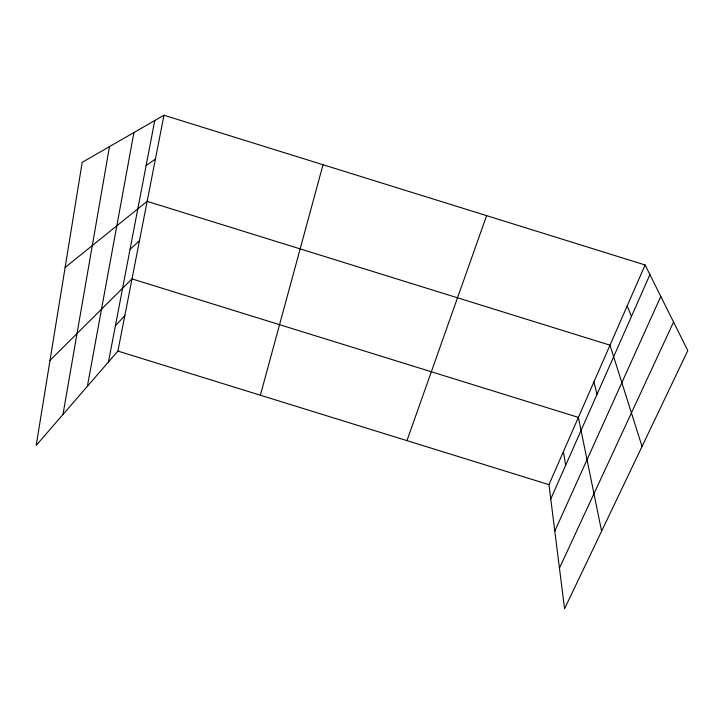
<?xml version="1.0" encoding="UTF-8"?>
<svg xmlns="http://www.w3.org/2000/svg" width="724" height="724" viewBox="0 0 724 724"><rect width="100%" height="100%" fill="white"/><g stroke="black" fill="none" stroke-linecap="round" stroke-linejoin="round"><path stroke-width="1.09" d="M62.97 414.49L109.478 146.619M87.369 386.326L133.922 132.537M108.464 361.964L154.746 120.546M163.977 115.225L82.201 162.33L36.2 445.396L117.903 351.068L163.977 115.225L645.102 264.975L687.8 350.579L564.566 608.775L548.964 484.646L645.102 264.975M260.378 395.223L323.031 164.728M406.942 440.635L486.609 215.643M550.774 498.99L649.917 274.64M554.801 531.045L660.795 296.442M559.462 568.114L673.564 322.035M115.406 325.764L124.827 315.61M50.019 360.362L132.003 278.885L578.395 417.395L601.599 531.181M130.067 249.3L139.442 240.83M65.115 267.464L147.153 201.353L609.997 345.176L642.043 446.446M146.112 165.597L155.398 159.126M117.903 351.068L548.964 484.646M627.21 305.854L631.419 316.497M593.915 381.946L597.047 394.272M563.426 451.604L565.643 465.333"/></g></svg>
